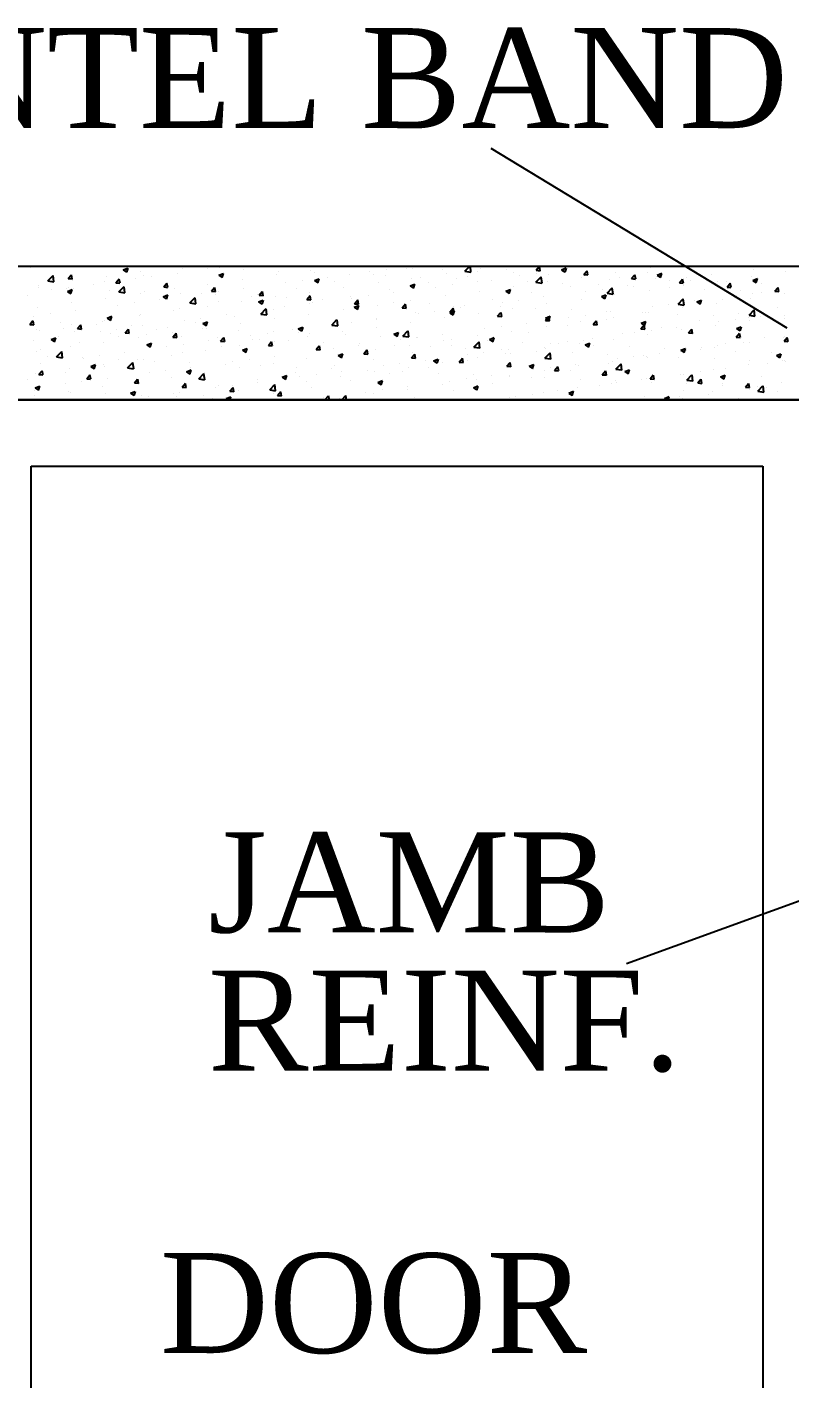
# Model space of a CAD drawing. Header units: metres. Extents: x 605 to 716, y 216 to 296.
# Drawn here: x 621.368 to 622.98, y 226.434 to 229.289 of the extents above; entities that cross this region are included whole.
import ezdxf

# ---------------------------------------------------------------- set-up
doc = ezdxf.new("R2010")
doc.units = ezdxf.units.M
doc.layers.add('1', color=1, linetype='Continuous')
doc.styles.add('ROMANTIC', font='romantic.ttf', dxfattribs={"width": 0.8})

# ---------------------------------------------------------------- blocks, each defined once
blk = doc.blocks.new('A$C1A3C141D')
at = {"color": 0}
for p, q in [((195.88, 168.01), (226.85, 149.21)), ((299.08, 155.63), (73.05, 155.63)), ((299.08, 141.71), (73.05, 141.71)), ((140.83, 141.71), (231.3, 141.71)), ((147.79, 134.75), (224.34, 134.75)), ((147.79, -46.21), (147.79, 134.75)), ((224.34, 134.75), (224.34, -46.21)), ((210.08, 82.76), (235.13, 91.85))]:
    blk.add_line(p, q, dxfattribs=at)
at = {"color": 2}
for p, q in [((147.76, 155.63), (147.79, 155.61)), ((147.8, 155.6), (147.8, 155.63)), ((157.44, 155.29), (157.93, 155.47)), ((162.56, 155.61), (162.56, 155.61)), ((167.47, 155.51), (167.47, 155.51)), ((183.38, 155.6), (183.38, 155.6)), ((193.19, 155.15), (193.65, 155.63)), ((193.64, 155.63), (193.64, 155.63)), ((193.65, 155.62), (193.66, 155.63)), ((193.82, 155.05), (193.76, 155.63)), ((200.64, 155.24), (200.96, 155.63)), ((201.06, 155.2), (200.99, 155.63)), ((203.3, 155.3), (203.79, 155.49)), ((203.66, 155.06), (203.8, 155.48)), ((212.55, 155.5), (212.55, 155.5)), ((225.14, 155.59), (225.14, 155.59)), ((149.55, 154.13), (150.09, 154.69)), ((149.55, 154.13), (150.17, 154.03)), ((150.18, 154.03), (150.1, 154.69)), ((151.68, 154.37), (152.02, 154.77)), ((151.68, 154.37), (152.1, 154.34)), ((152.11, 154.33), (152.03, 154.77)), ((152.16, 154.19), (152.16, 154.19)), ((155.67, 154.64), (155.67, 154.64)), ((156.68, 153.94), (157.01, 154.34)), ((157.1, 153.89), (157.02, 154.33)), ((157.44, 155.29), (157.79, 155.05)), ((157.8, 155.05), (157.94, 155.47)), ((158.7, 154.36), (158.7, 154.36)), ((159.29, 155.16), (159.29, 155.16)), ((159.58, 154.73), (159.58, 154.73)), ((160.44, 154.59), (160.44, 154.59)), ((163.07, 154.94), (163.07, 154.94)), ((163.64, 155.42), (163.64, 155.42)), ((166.27, 155.45), (166.27, 155.45)), ((167.45, 154.73), (167.93, 154.92)), ((167.45, 154.73), (167.79, 154.5)), ((167.8, 154.49), (167.94, 154.91)), ((169.9, 154.3), (169.9, 154.3)), ((169.99, 155.29), (169.99, 155.29)), ((173.48, 154.79), (173.48, 154.79)), ((173.7, 155.14), (173.7, 155.14)), ((176.16, 154.15), (176.16, 154.15)), ((176.99, 155.24), (176.99, 155.24)), ((177.42, 154.98), (177.42, 154.98)), ((177.45, 154.17), (177.94, 154.36)), ((177.45, 154.17), (177.79, 153.94)), ((177.8, 153.93), (177.94, 154.35)), ((178.79, 154.5), (178.79, 154.5)), ((179.59, 154.06), (179.59, 154.06)), ((181.14, 154.82), (181.14, 154.82)), ((183.19, 155.08), (183.19, 155.08)), ((183.65, 154.75), (183.65, 154.75)), ((184.85, 154.67), (184.85, 154.67)), ((184.93, 155.31), (184.93, 155.31)), ((187.1, 155.44), (187.1, 155.44)), ((187.61, 154.38), (187.61, 154.38)), ((187.7, 155.45), (187.7, 155.45)), ((188.57, 154.51), (188.57, 154.51)), ((190.81, 155.29), (190.81, 155.29)), ((191.23, 154.9), (191.23, 154.9)), ((192.28, 154.35), (192.28, 154.35)), ((193.19, 155.15), (193.81, 155.05)), ((193.43, 154.62), (193.43, 154.62)), ((194.51, 154.07), (194.51, 154.07)), ((194.53, 155.13), (194.53, 155.13)), ((194.8, 155.39), (194.8, 155.39)), ((196, 154.2), (196, 154.2)), ((197.49, 155.31), (197.49, 155.31)), ((198.24, 154.97), (198.24, 154.97)), ((198.9, 154.65), (198.9, 154.65)), ((200.62, 154), (201.17, 154.56)), ((200.64, 155.24), (201.06, 155.2)), ((200.65, 154.87), (200.65, 154.87)), ((201.25, 153.89), (201.17, 154.55)), ((201.96, 154.82), (201.96, 154.82)), ((203.28, 155.22), (203.28, 155.22)), ((203.3, 155.3), (203.65, 155.07)), ((205.42, 154.53), (205.42, 154.53)), ((205.63, 154.8), (205.97, 155.2)), ((205.63, 154.8), (206.05, 154.77)), ((205.68, 154.66), (205.68, 154.66)), ((206.06, 154.76), (205.98, 155.2)), ((208.27, 154.27), (208.27, 154.27)), ((208.94, 154.97), (208.94, 154.97)), ((209.39, 154.5), (209.39, 154.5)), ((210.62, 154.37), (210.96, 154.77)), ((210.62, 154.37), (211.04, 154.33)), ((211.05, 154.32), (210.97, 154.76)), ((212.32, 154.97), (212.32, 154.97)), ((213.11, 154.35), (213.11, 154.35)), ((213.3, 154.74), (213.79, 154.93)), ((213.3, 154.74), (213.65, 154.51)), ((213.66, 154.5), (213.8, 154.92)), ((214.62, 154.21), (214.62, 154.21)), ((215.62, 153.93), (215.95, 154.33)), ((216.04, 153.89), (215.96, 154.32)), ((216.36, 154.44), (216.36, 154.44)), ((216.82, 154.19), (216.82, 154.19)), ((219, 154.79), (219, 154.79)), ((219.56, 154.12), (219.56, 154.12)), ((223.17, 154.64), (223.17, 154.64)), ((223.31, 154.19), (223.79, 154.37)), ((223.31, 154.19), (223.65, 153.95)), ((223.39, 155.37), (223.39, 155.37)), ((223.66, 153.95), (223.8, 154.37)), ((226.74, 155.13), (226.74, 155.13)), ((148.56, 153.48), (148.56, 153.48)), ((148.58, 153.7), (148.58, 153.7)), ((149.92, 153.2), (149.92, 153.2)), ((151.46, 153.33), (151.46, 153.33)), ((151.6, 153.04), (152.08, 153.23)), ((151.6, 153.04), (151.94, 152.81)), ((151.66, 153.43), (151.66, 153.43)), ((151.95, 152.8), (152.09, 153.22)), ((152.28, 153.32), (152.28, 153.32)), ((154.3, 153.78), (154.3, 153.78)), ((155.52, 154.03), (155.52, 154.03)), ((155.99, 153.16), (155.99, 153.16)), ((156.68, 153.94), (157.09, 153.9)), ((156.98, 152.98), (157.52, 153.54)), ((156.98, 152.98), (157.6, 152.88)), ((157.61, 152.87), (157.53, 153.53)), ((159.2, 152.84), (159.2, 152.84)), ((159.71, 153.01), (159.71, 153.01)), ((161.6, 152.48), (162.09, 152.67)), ((161.67, 153.5), (162, 153.9)), ((161.67, 153.5), (162.08, 153.46)), ((161.95, 152.24), (162.09, 152.66)), ((162.09, 153.46), (162.01, 153.89)), ((162.77, 153.33), (162.77, 153.33)), ((163.42, 152.85), (163.42, 152.85)), ((165.64, 152.77), (165.64, 152.77)), ((166.29, 153.78), (166.29, 153.78)), ((166.66, 153.06), (167, 153.46)), ((166.66, 153.06), (167.08, 153.03)), ((167.09, 153.02), (167.01, 153.46)), ((167.14, 152.69), (167.14, 152.69)), ((167.38, 153), (167.38, 153)), ((170.02, 153.35), (170.02, 153.35)), ((171.47, 152.66), (171.47, 152.66)), ((171.65, 152.63), (171.99, 153.03)), ((172.08, 152.58), (172, 153.02)), ((174.41, 153.92), (174.41, 153.92)), ((175.53, 153.36), (175.53, 153.36)), ((176.91, 152.92), (176.91, 152.92)), ((180.52, 153.44), (180.52, 153.44)), ((184.1, 153.93), (184.1, 153.93)), ((185.31, 153.22), (185.31, 153.22)), ((185.73, 152.91), (185.73, 152.91)), ((187.45, 153.61), (187.94, 153.8)), ((187.45, 153.61), (187.8, 153.38)), ((187.81, 153.37), (187.95, 153.79)), ((189.37, 153.92), (189.37, 153.92)), ((190.13, 153.49), (190.13, 153.49)), ((191.87, 153.72), (191.87, 153.72)), ((194.72, 153.07), (194.72, 153.07)), ((197.45, 153.06), (197.94, 153.24)), ((197.45, 153.06), (197.8, 152.82)), ((197.81, 152.82), (197.95, 153.24)), ((198.23, 153.52), (198.23, 153.52)), ((199.71, 154.04), (199.71, 154.04)), ((200.15, 152.88), (200.15, 152.88)), ((200.62, 154), (201.24, 153.9)), ((201.85, 154.04), (201.85, 154.04)), ((203.43, 153.88), (203.43, 153.88)), ((204.21, 153.58), (204.21, 153.58)), ((205.85, 153.06), (205.85, 153.06)), ((207.14, 153.72), (207.14, 153.72)), ((207.46, 152.5), (207.94, 152.69)), ((207.59, 153.28), (207.59, 153.28)), ((207.81, 152.26), (207.95, 152.68)), ((208.05, 152.85), (208.59, 153.41)), ((208.05, 152.85), (208.67, 152.75)), ((208.68, 152.74), (208.6, 153.4)), ((208.85, 152.66), (208.85, 152.66)), ((210.22, 153.63), (210.22, 153.63)), ((210.86, 153.57), (210.86, 153.57)), ((212.47, 153.18), (212.47, 153.18)), ((214.57, 153.41), (214.57, 153.41)), ((215.62, 153.93), (216.03, 153.89)), ((216.04, 153.67), (216.04, 153.67)), ((218.29, 153.25), (218.29, 153.25)), ((220.54, 154.03), (220.54, 154.03)), ((220.61, 153.49), (220.94, 153.89)), ((220.61, 153.49), (221.02, 153.46)), ((221.03, 153.45), (220.95, 153.89)), ((222, 153.1), (222, 153.1)), ((223.31, 152.85), (223.31, 152.85)), ((224.21, 152.91), (224.21, 152.91)), ((224.25, 153.87), (224.25, 153.87)), ((225.6, 153.06), (225.94, 153.46)), ((225.6, 153.06), (226.02, 153.02)), ((225.72, 152.94), (225.72, 152.94)), ((226.02, 153.01), (225.94, 153.45)), ((225.94, 153.2), (225.94, 153.2)), ((226.66, 152.81), (226.66, 152.81)), ((147.4, 152.63), (147.4, 152.63)), ((148.5, 151.39), (148.5, 151.39)), ((152.07, 151.88), (152.07, 151.88)), ((155.59, 152.32), (155.59, 152.32)), ((156.87, 151.61), (156.87, 151.61)), ((158.61, 151.84), (158.61, 151.84)), ((161.24, 152.19), (161.24, 152.19)), ((161.6, 152.48), (161.94, 152.25)), ((163.35, 151.27), (163.35, 151.27)), ((164.41, 151.83), (164.95, 152.39)), ((164.41, 151.83), (165.03, 151.73)), ((165.03, 151.72), (164.96, 152.38)), ((166.21, 151.46), (166.21, 151.46)), ((167.41, 151.97), (167.41, 151.97)), ((169.82, 151.98), (169.82, 151.98)), ((170.85, 152.53), (170.85, 152.53)), ((171.6, 151.93), (172.09, 152.11)), ((171.6, 151.93), (171.95, 151.69)), ((171.65, 152.63), (172.07, 152.59)), ((171.83, 150.67), (172.38, 151.24)), ((171.96, 151.69), (172.1, 152.11)), ((172.46, 150.57), (172.38, 151.23)), ((173.39, 152.47), (173.39, 152.47)), ((174.32, 151.41), (174.32, 151.41)), ((174.57, 152.38), (174.57, 152.38)), ((176.65, 152.19), (176.98, 152.59)), ((176.65, 152.19), (177.06, 152.15)), ((176.96, 151.76), (176.96, 151.76)), ((177.07, 152.15), (176.99, 152.58)), ((177.2, 151.83), (177.2, 151.83)), ((178.28, 152.22), (178.28, 152.22)), ((181.25, 152.53), (181.25, 152.53)), ((181.36, 152.33), (181.36, 152.33)), ((181.6, 151.37), (182.09, 151.56)), ((181.6, 151.37), (181.95, 151.14)), ((181.64, 151.75), (181.97, 152.15)), ((181.64, 151.75), (182.05, 151.72)), ((181.96, 151.13), (182.1, 151.55)), ((182.06, 151.71), (181.98, 152.15)), ((182, 152.06), (182, 152.06)), ((183.1, 152.56), (183.1, 152.56)), ((184.01, 151.61), (184.01, 151.61)), ((185.71, 151.91), (185.71, 151.91)), ((186.63, 151.32), (186.96, 151.72)), ((186.63, 151.32), (187.05, 151.28)), ((187.05, 151.27), (186.97, 151.71)), ((187.53, 152.06), (187.53, 152.06)), ((189.43, 151.75), (189.43, 151.75)), ((191.14, 152.58), (191.14, 152.58)), ((191.62, 150.88), (191.96, 151.28)), ((192.05, 150.84), (191.97, 151.27)), ((192.03, 151.49), (192.03, 151.49)), ((192.68, 151.32), (192.68, 151.32)), ((193.14, 151.59), (193.14, 151.59)), ((196.09, 152.18), (196.09, 152.18)), ((196.86, 151.44), (196.86, 151.44)), ((197.07, 151.9), (197.07, 151.9)), ((198.81, 152.13), (198.81, 152.13)), ((200.58, 151.28), (200.58, 151.28)), ((201.45, 152.48), (201.45, 152.48)), ((201.76, 151.72), (201.76, 151.72)), ((205.34, 152.21), (205.34, 152.21)), ((207.46, 152.5), (207.8, 152.27)), ((212.79, 151.47), (212.79, 151.47)), ((214.53, 151.69), (214.53, 151.69)), ((215.48, 151.69), (216.02, 152.26)), ((215.48, 151.69), (216.1, 151.6)), ((215.96, 151.35), (215.96, 151.35)), ((216.11, 151.59), (216.03, 152.25)), ((216.1, 151.51), (216.1, 151.51)), ((217.17, 152.04), (217.17, 152.04)), ((217.46, 151.94), (217.94, 152.13)), ((217.46, 151.94), (217.8, 151.71)), ((217.81, 151.7), (217.95, 152.12)), ((219.47, 151.8), (219.47, 151.8)), ((220.16, 152.21), (220.16, 152.21)), ((221.56, 152.62), (221.56, 152.62)), ((223.09, 152.32), (223.09, 152.32)), ((225.88, 151.38), (225.88, 151.38)), ((147.66, 149.58), (147.99, 149.98)), ((148.08, 149.53), (148, 149.97)), ((148.09, 150.46), (148.09, 150.46)), ((149.83, 150.69), (149.83, 150.69)), ((152.47, 151.04), (152.47, 151.04)), ((155.23, 149.88), (155.23, 149.88)), ((155.5, 150), (155.5, 150)), ((155.75, 150.24), (156.24, 150.43)), ((155.75, 150.24), (156.1, 150.01)), ((156.11, 150), (156.25, 150.42)), ((159.12, 150.53), (159.12, 150.53)), ((159.29, 150.57), (159.29, 150.57)), ((162.69, 151.02), (162.69, 151.02)), ((163.81, 150.02), (163.81, 150.02)), ((165.55, 150.25), (165.55, 150.25)), ((165.75, 149.68), (166.24, 149.87)), ((166.11, 149.44), (166.25, 149.86)), ((168.19, 150.6), (168.19, 150.6)), ((169.08, 150.44), (169.08, 150.44)), ((171.83, 150.67), (172.45, 150.58)), ((172.58, 151.18), (172.58, 151.18)), ((173.14, 151.13), (173.14, 151.13)), ((173.31, 150.16), (173.31, 150.16)), ((176.82, 150.6), (176.82, 150.6)), ((179.26, 149.52), (179.8, 150.09)), ((179.89, 149.42), (179.81, 150.08)), ((180.44, 151.12), (180.44, 151.12)), ((181.27, 149.82), (181.27, 149.82)), ((183.9, 150.17), (183.9, 150.17)), ((183.91, 150.09), (183.91, 150.09)), ((187.97, 150.79), (187.97, 150.79)), ((188.3, 150.75), (188.3, 150.75)), ((190.04, 150.97), (190.04, 150.97)), ((191.06, 150.26), (191.06, 150.26)), ((191.61, 150.81), (192.09, 151)), ((191.61, 150.81), (191.95, 150.58)), ((191.62, 150.88), (192.04, 150.84)), ((191.96, 150.57), (192.1, 150.99)), ((194.63, 150.75), (194.63, 150.75)), ((196.61, 150.44), (196.95, 150.84)), ((196.61, 150.44), (197.03, 150.41)), ((197.04, 150.4), (196.96, 150.84)), ((198.15, 151.2), (198.15, 151.2)), ((201.61, 150.25), (202.09, 150.44)), ((201.61, 150.01), (201.94, 150.41)), ((201.61, 150.25), (201.95, 150.02)), ((201.61, 150.01), (202.02, 149.97)), ((202.03, 149.96), (201.95, 150.4)), ((201.96, 150.01), (202.1, 150.43)), ((204.02, 150.31), (204.02, 150.31)), ((204.29, 151.12), (204.29, 151.12)), ((205.25, 149.9), (205.25, 149.9)), ((205.76, 150.54), (205.76, 150.54)), ((206.6, 149.57), (206.93, 149.97)), ((207.02, 149.53), (206.94, 149.96)), ((207.98, 150.12), (207.98, 150.12)), ((208.01, 150.96), (208.01, 150.96)), ((208.39, 150.89), (208.39, 150.89)), ((208.77, 150.34), (208.77, 150.34)), ((211.61, 149.7), (212.1, 149.88)), ((211.72, 150.81), (211.72, 150.81)), ((211.96, 149.46), (212.11, 149.88)), ((212.04, 150.82), (212.04, 150.82)), ((212.38, 150.86), (212.38, 150.86)), ((215.44, 150.65), (215.44, 150.65)), ((217.76, 149.99), (217.76, 149.99)), ((219.15, 150.49), (219.15, 150.49)), ((219.73, 149.88), (219.73, 149.88)), ((221.47, 150.1), (221.47, 150.1)), ((221.82, 150.68), (221.82, 150.68)), ((222.87, 150.34), (222.87, 150.34)), ((222.91, 150.54), (223.45, 151.11)), ((222.91, 150.54), (223.53, 150.45)), ((223, 150), (223, 150)), ((223.53, 150.44), (223.46, 151.1)), ((224.11, 150.45), (224.11, 150.45)), ((226.57, 150.49), (226.57, 150.49)), ((226.58, 150.18), (226.58, 150.18)), ((147.66, 149.58), (148.07, 149.54)), ((148.41, 149.07), (148.41, 149.07)), ((148.67, 148.98), (148.67, 148.98)), ((150.92, 149.76), (150.92, 149.76)), ((151.17, 149.18), (151.17, 149.18)), ((151.99, 149.56), (151.99, 149.56)), ((152.39, 148.83), (152.39, 148.83)), ((152.65, 149.14), (152.99, 149.54)), ((152.65, 149.14), (153.07, 149.1)), ((153.08, 149.09), (152.99, 149.53)), ((154.64, 149.61), (154.64, 149.61)), ((155.03, 148.87), (155.03, 148.87)), ((156.1, 148.67), (156.1, 148.67)), ((156.78, 149.1), (156.78, 149.1)), ((157.64, 148.7), (157.98, 149.1)), ((157.64, 148.7), (158.06, 148.67)), ((158.07, 148.66), (157.99, 149.09)), ((158.35, 149.45), (158.35, 149.45)), ((159.41, 149.45), (159.41, 149.45)), ((159.82, 148.51), (159.82, 148.51)), ((160.96, 149.04), (160.96, 149.04)), ((162.07, 149.29), (162.07, 149.29)), ((162.61, 148.7), (162.61, 148.7)), ((162.63, 148.26), (162.97, 148.66)), ((163.06, 148.22), (162.98, 148.66)), ((165.02, 149.74), (165.02, 149.74)), ((165.75, 149.68), (166.1, 149.45)), ((165.78, 149.13), (165.78, 149.13)), ((166.12, 149.15), (166.12, 149.15)), ((169.5, 148.98), (169.5, 148.98)), ((169.74, 149.67), (169.74, 149.67)), ((170.75, 148.43), (170.75, 148.43)), ((172.49, 148.66), (172.49, 148.66)), ((173.21, 148.82), (173.21, 148.82)), ((175.13, 149.01), (175.13, 149.01)), ((175.75, 149.12), (176.24, 149.31)), ((175.75, 149.12), (176.1, 148.89)), ((175.79, 148.7), (175.79, 148.7)), ((176.11, 148.88), (176.25, 149.3)), ((176.93, 148.66), (176.93, 148.66)), ((179.26, 149.52), (179.88, 149.43)), ((179.52, 149.59), (179.52, 149.59)), ((179.85, 149.4), (179.85, 149.4)), ((180.35, 148.81), (180.35, 148.81)), ((180.64, 148.51), (180.64, 148.51)), ((183.93, 149.3), (183.93, 149.3)), ((185.76, 148.57), (186.24, 148.75)), ((185.76, 148.57), (186.1, 148.33)), ((186.11, 148.33), (186.25, 148.75)), ((186.69, 148.37), (187.23, 148.93)), ((187.32, 148.27), (187.24, 148.93)), ((187.44, 149.74), (187.44, 149.74)), ((190.85, 148.58), (190.85, 148.58)), ((194.55, 148.44), (194.55, 148.44)), ((195.24, 149.16), (195.24, 149.16)), ((196.98, 149.38), (196.98, 149.38)), ((198.06, 148.88), (198.06, 148.88)), ((199.62, 149.73), (199.62, 149.73)), ((199.86, 148.73), (199.86, 148.73)), ((201.68, 149.41), (201.68, 149.41)), ((203.92, 149.42), (203.92, 149.42)), ((206.6, 149.57), (207.01, 149.53)), ((209.65, 148.59), (209.65, 148.59)), ((210.96, 148.72), (210.96, 148.72)), ((211.59, 149.13), (211.93, 149.53)), ((211.59, 149.13), (212.01, 149.1)), ((211.61, 149.7), (211.96, 149.46)), ((212.01, 149.09), (211.93, 149.53)), ((212.3, 148.55), (212.3, 148.55)), ((212.7, 148.95), (212.7, 148.95)), ((213.7, 149.29), (213.7, 149.29)), ((215.34, 149.3), (215.34, 149.3)), ((215.87, 149.04), (215.87, 149.04)), ((216.58, 148.7), (216.92, 149.1)), ((216.58, 148.7), (217, 148.66)), ((217.01, 148.65), (216.93, 149.09)), ((219.39, 149.48), (219.39, 149.48)), ((221.57, 148.26), (221.91, 148.66)), ((221.61, 149.14), (222.1, 149.33)), ((221.61, 149.14), (221.96, 148.91)), ((222, 148.22), (221.92, 148.65)), ((221.97, 148.9), (222.11, 149.32)), ((148, 147.94), (148, 147.94)), ((149.9, 147.99), (150.39, 148.18)), ((149.9, 147.99), (150.25, 147.76)), ((150.26, 147.75), (150.4, 148.17)), ((150.64, 148.29), (150.64, 148.29)), ((151.9, 147.24), (151.9, 147.24)), ((152.84, 147.65), (152.84, 147.65)), ((155.42, 147.69), (155.42, 147.69)), ((156.9, 148.35), (156.9, 148.35)), ((159.03, 148.21), (159.03, 148.21)), ((159.9, 147.44), (160.39, 147.62)), ((159.9, 147.44), (160.25, 147.2)), ((160.26, 147.2), (160.4, 147.62)), ((161.98, 147.28), (161.98, 147.28)), ((162.63, 148.26), (163.05, 148.23)), ((163.53, 148.36), (163.53, 148.36)), ((163.72, 147.51), (163.72, 147.51)), ((166.36, 147.86), (166.36, 147.86)), ((167.25, 148.2), (167.25, 148.2)), ((167.63, 147.83), (167.96, 148.23)), ((167.63, 147.83), (168.04, 147.79)), ((167.68, 147.31), (167.68, 147.31)), ((168.05, 147.78), (167.97, 148.22)), ((169.65, 147.35), (169.65, 147.35)), ((169.91, 146.88), (170.39, 147.07)), ((170.26, 146.64), (170.4, 147.06)), ((170.96, 148.04), (170.96, 148.04)), ((171.74, 148), (171.74, 148)), ((172.62, 147.39), (172.95, 147.79)), ((172.62, 147.39), (173.03, 147.36)), ((173.04, 147.35), (172.96, 147.78)), ((173.22, 147.84), (173.22, 147.84)), ((174.68, 147.89), (174.68, 147.89)), ((176.74, 148.29), (176.74, 148.29)), ((177.61, 146.95), (177.95, 147.35)), ((178.04, 146.91), (177.96, 147.35)), ((178.4, 147.73), (178.4, 147.73)), ((179.44, 147.07), (179.44, 147.07)), ((182.07, 147.42), (182.07, 147.42)), ((182.11, 147.57), (182.11, 147.57)), ((184.36, 148.35), (184.36, 148.35)), ((185.83, 147.42), (185.83, 147.42)), ((186.47, 148), (186.47, 148)), ((186.69, 148.37), (187.31, 148.27)), ((187.36, 147.43), (187.36, 147.43)), ((188.07, 148.19), (188.07, 148.19)), ((188.21, 148.23), (188.21, 148.23)), ((189.54, 147.26), (189.54, 147.26)), ((190.97, 147.95), (190.97, 147.95)), ((191.74, 147.33), (191.74, 147.33)), ((191.79, 148.04), (191.79, 148.04)), ((193.26, 147.1), (193.26, 147.1)), ((194.12, 147.22), (194.66, 147.78)), ((194.12, 147.22), (194.74, 147.12)), ((194.75, 147.11), (194.67, 147.77)), ((195.5, 147.88), (195.5, 147.88)), ((195.76, 148.01), (196.25, 148.2)), ((195.76, 148.01), (196.11, 147.78)), ((195.8, 148.03), (195.8, 148.03)), ((196.11, 147.77), (196.26, 148.19)), ((199.22, 147.72), (199.22, 147.72)), ((201.53, 147.2), (201.53, 147.2)), ((201.59, 147.09), (201.59, 147.09)), ((202.18, 147.57), (202.18, 147.57)), ((202.94, 147.57), (202.94, 147.57)), ((203.93, 147.79), (203.93, 147.79)), ((205.17, 147.58), (205.17, 147.58)), ((205.59, 147.89), (205.59, 147.89)), ((205.76, 147.45), (206.25, 147.64)), ((205.76, 147.45), (206.11, 147.22)), ((206.12, 147.21), (206.26, 147.63)), ((206.56, 148.14), (206.56, 148.14)), ((206.65, 147.41), (206.65, 147.41)), ((208.68, 148.02), (208.68, 148.02)), ((210.37, 147.25), (210.37, 147.25)), ((214.08, 147.09), (214.08, 147.09)), ((215.76, 146.9), (216.25, 147.08)), ((216.12, 146.65), (216.26, 147.07)), ((217.9, 147.13), (217.9, 147.13)), ((219.3, 147.16), (219.3, 147.16)), ((219.64, 147.36), (219.64, 147.36)), ((220.42, 147.55), (220.42, 147.55)), ((221.57, 148.26), (221.99, 148.22)), ((222.28, 147.71), (222.28, 147.71)), ((222.92, 147.69), (222.92, 147.69)), ((224.48, 148.25), (224.48, 148.25)), ((226.49, 148.18), (226.49, 148.18)), ((226.57, 147.82), (226.9, 148.22)), ((226.57, 147.82), (226.98, 147.79)), ((226.67, 148.29), (226.67, 148.29)), ((226.99, 147.78), (226.91, 148.21)), ((148.33, 146.75), (148.33, 146.75)), ((148.78, 146.95), (148.78, 146.95)), ((149.54, 146.23), (149.54, 146.23)), ((150.47, 146.2), (151.02, 146.76)), ((150.47, 146.2), (151.09, 146.1)), ((151.1, 146.09), (151.02, 146.76)), ((153.2, 146.12), (153.2, 146.12)), ((153.25, 146.07), (153.25, 146.07)), ((154.95, 146.35), (154.95, 146.35)), ((156.97, 145.91), (156.97, 145.91)), ((157.58, 146.7), (157.58, 146.7)), ((157.9, 145.05), (158.44, 145.61)), ((158.53, 144.94), (158.45, 145.6)), ((158.95, 145.89), (158.95, 145.89)), ((159.56, 145.91), (159.56, 145.91)), ((160.68, 145.75), (160.68, 145.75)), ((162.52, 146.38), (162.52, 146.38)), ((163.62, 146.61), (163.62, 146.61)), ((164.4, 145.6), (164.4, 145.6)), ((166.04, 146.83), (166.04, 146.83)), ((168.92, 145.69), (168.92, 145.69)), ((169.91, 146.88), (170.25, 146.65)), ((170.66, 145.92), (170.66, 145.92)), ((173.3, 146.27), (173.3, 146.27)), ((176.66, 145.97), (176.66, 145.97)), ((177.61, 146.95), (178.03, 146.92)), ((177.69, 146.84), (177.69, 146.84)), ((179.91, 146.32), (180.4, 146.51)), ((179.91, 146.32), (180.26, 146.09)), ((180.26, 146.08), (180.41, 146.5)), ((180.27, 146.49), (180.27, 146.49)), ((182.6, 146.52), (182.94, 146.92)), ((182.6, 146.52), (183.02, 146.48)), ((183.03, 146.47), (182.95, 146.91)), ((183.62, 145.94), (183.62, 145.94)), ((183.84, 146.98), (183.84, 146.98)), ((187.59, 146.08), (187.93, 146.48)), ((187.59, 146.08), (188.01, 146.04)), ((187.68, 146.64), (187.68, 146.64)), ((188.02, 146.04), (187.94, 146.47)), ((189.02, 145.83), (189.02, 145.83)), ((189.91, 145.77), (190.4, 145.95)), ((189.91, 145.77), (190.26, 145.53)), ((190.27, 145.52), (190.41, 145.94)), ((190.89, 145.63), (190.89, 145.63)), ((192.59, 145.64), (192.92, 146.04)), ((192.59, 145.64), (193, 145.61)), ((193.01, 145.6), (192.93, 146.04)), ((193.41, 146.41), (193.41, 146.41)), ((193.41, 145.8), (193.41, 145.8)), ((194.46, 146.12), (194.46, 146.12)), ((195.15, 146.64), (195.15, 146.64)), ((196.97, 146.94), (196.97, 146.94)), ((197.47, 146.5), (197.47, 146.5)), ((197.58, 145.21), (197.91, 145.61)), ((197.79, 146.99), (197.79, 146.99)), ((198, 145.16), (197.92, 145.6)), ((197.98, 146.57), (197.98, 146.57)), ((200.69, 146.79), (200.69, 146.79)), ((201.55, 146.07), (202.09, 146.63)), ((201.55, 146.07), (202.16, 145.97)), ((202.17, 145.96), (202.1, 146.62)), ((204.4, 146.63), (204.4, 146.63)), ((208.12, 146.47), (208.12, 146.47)), ((208.6, 145.71), (208.6, 145.71)), ((209.13, 145.98), (209.13, 145.98)), ((210.87, 146.2), (210.87, 146.2)), ((211.83, 146.32), (211.83, 146.32)), ((212.21, 146.23), (212.21, 146.23)), ((212.3, 146.16), (212.3, 146.16)), ((213.51, 146.55), (213.51, 146.55)), ((215.55, 146.16), (215.55, 146.16)), ((215.76, 146.9), (216.11, 146.66)), ((215.79, 146.72), (215.79, 146.72)), ((216.36, 146.85), (216.36, 146.85)), ((217.8, 146.94), (217.8, 146.94)), ((219.26, 146), (219.26, 146)), ((221.51, 146.78), (221.51, 146.78)), ((222.98, 145.85), (222.98, 145.85)), ((225.23, 146.62), (225.23, 146.62)), ((225.77, 146.34), (226.25, 146.52)), ((225.77, 146.34), (226.11, 146.1)), ((226.12, 146.1), (226.26, 146.52)), ((226.41, 145.86), (226.41, 145.86)), ((226.59, 145.77), (226.59, 145.77)), ((226.69, 145.69), (226.69, 145.69)), ((148.24, 144.44), (148.24, 144.44)), ((148.62, 144.34), (148.96, 144.74)), ((148.62, 144.34), (149.04, 144.3)), ((148.81, 145.55), (148.81, 145.55)), ((149.05, 144.3), (148.97, 144.73)), ((151.44, 144.52), (151.44, 144.52)), ((151.82, 144.93), (151.82, 144.93)), ((153.62, 143.9), (153.95, 144.3)), ((154.04, 143.86), (153.96, 144.3)), ((154.06, 145.19), (154.54, 145.38)), ((154.06, 145.19), (154.4, 144.96)), ((154.41, 144.95), (154.55, 145.37)), ((155.33, 145.37), (155.33, 145.37)), ((155.5, 145.22), (155.5, 145.22)), ((157.9, 145.05), (158.52, 144.95)), ((160.15, 144.53), (160.15, 144.53)), ((161.89, 144.76), (161.89, 144.76)), ((164.06, 144.64), (164.55, 144.82)), ((164.06, 144.64), (164.41, 144.4)), ((164.41, 144.39), (164.56, 144.81)), ((164.52, 145.11), (164.52, 145.11)), ((165.33, 143.89), (165.87, 144.46)), ((165.96, 143.79), (165.88, 144.45)), ((165.95, 144.51), (165.95, 144.51)), ((168.11, 145.44), (168.11, 145.44)), ((169.57, 145.03), (169.57, 145.03)), ((171.83, 145.28), (171.83, 145.28)), ((173.14, 145.52), (173.14, 145.52)), ((174.06, 144.08), (174.55, 144.26)), ((174.42, 143.84), (174.56, 144.26)), ((175.51, 144.55), (175.51, 144.55)), ((175.54, 145.13), (175.54, 145.13)), ((177.61, 144.33), (177.61, 144.33)), ((179.26, 144.97), (179.26, 144.97)), ((179.57, 145.24), (179.57, 145.24)), ((180.19, 144.17), (180.19, 144.17)), ((180.24, 144.68), (180.24, 144.68)), ((182.97, 144.81), (182.97, 144.81)), ((183.76, 144.66), (183.76, 144.66)), ((184.64, 145.25), (184.64, 145.25)), ((185.29, 144.41), (185.29, 144.41)), ((186.38, 145.48), (186.38, 145.48)), ((186.69, 144.66), (186.69, 144.66)), ((187.27, 145.11), (187.27, 145.11)), ((189.35, 145.11), (189.35, 145.11)), ((190.4, 144.5), (190.4, 144.5)), ((194.12, 144.34), (194.12, 144.34)), ((195.96, 144.24), (195.96, 144.24)), ((197.58, 145.21), (198, 145.17)), ((197.84, 144.18), (197.84, 144.18)), ((197.89, 144.25), (197.89, 144.25)), ((199.91, 145.21), (200.4, 145.39)), ((199.91, 145.21), (200.26, 144.97)), ((200.27, 144.97), (200.41, 145.39)), ((200.35, 144.82), (200.35, 144.82)), ((201.51, 144.77), (201.51, 144.77)), ((202.1, 145.05), (202.1, 145.05)), ((202.57, 144.77), (202.91, 145.17)), ((202.57, 144.77), (202.99, 144.73)), ((203, 144.73), (202.92, 145.16)), ((204.19, 144.76), (204.19, 144.76)), ((204.73, 145.4), (204.73, 145.4)), ((205.08, 145.26), (205.08, 145.26)), ((207.56, 144.33), (207.9, 144.73)), ((207.56, 144.33), (207.98, 144.3)), ((207.99, 144.29), (207.91, 144.73)), ((208.25, 145.46), (208.25, 145.46)), ((208.97, 144.91), (209.52, 145.48)), ((208.97, 144.91), (209.59, 144.82)), ((209.6, 144.81), (209.52, 145.47)), ((209.92, 144.65), (210.4, 144.84)), ((209.92, 144.65), (210.26, 144.42)), ((210.27, 144.41), (210.41, 144.83)), ((212.56, 143.9), (212.89, 144.3)), ((212.98, 143.85), (212.9, 144.29)), ((215.7, 144.4), (215.7, 144.4)), ((216.07, 144.39), (216.07, 144.39)), ((216.4, 143.76), (216.94, 144.33)), ((217.03, 143.66), (216.95, 144.32)), ((217.81, 144.61), (217.81, 144.61)), ((219.22, 144.85), (219.22, 144.85)), ((219.92, 144.09), (220.41, 144.28)), ((220.27, 143.85), (220.41, 144.27)), ((220.45, 144.96), (220.45, 144.96)), ((222.83, 145.37), (222.83, 145.37)), ((224.84, 145.54), (224.84, 145.54)), ((147.38, 143.82), (147.38, 143.82)), ((148.21, 142.95), (148.7, 143.13)), ((148.21, 142.95), (148.56, 142.71)), ((148.56, 142.71), (148.71, 143.13)), ((151.37, 143.38), (151.37, 143.38)), ((153.11, 143.61), (153.11, 143.61)), ((153.62, 143.9), (154.03, 143.87)), ((155.25, 143.05), (155.25, 143.05)), ((155.75, 143.96), (155.75, 143.96)), ((158.61, 143.47), (158.94, 143.87)), ((158.61, 143.47), (159.02, 143.43)), ((158.86, 143.58), (158.86, 143.58)), ((159.03, 143.42), (158.95, 143.86)), ((162.44, 144.07), (162.44, 144.07)), ((163.6, 143.03), (163.94, 143.43)), ((163.6, 143.03), (164.02, 142.99)), ((164.02, 142.99), (163.94, 143.42)), ((165.33, 143.89), (165.95, 143.8)), ((167.09, 142.94), (167.09, 142.94)), ((167.39, 143.15), (167.39, 143.15)), ((168.59, 142.59), (168.93, 142.99)), ((168.83, 143.17), (168.83, 143.17)), ((169.02, 142.55), (168.94, 142.99)), ((171.45, 143.85), (171.45, 143.85)), ((171.47, 143.52), (171.47, 143.52)), ((172.76, 142.74), (173.3, 143.31)), ((173.06, 143.21), (173.06, 143.21)), ((173.38, 142.64), (173.31, 143.3)), ((174.06, 144.08), (174.41, 143.84)), ((175.86, 144.1), (175.86, 144.1)), ((176.57, 143.65), (176.57, 143.65)), ((177.17, 143.02), (177.17, 143.02)), ((181.23, 143.71), (181.23, 143.71)), ((184.06, 143.52), (184.55, 143.71)), ((184.06, 143.52), (184.41, 143.29)), ((184.42, 143.28), (184.56, 143.7)), ((187.18, 143.09), (187.18, 143.09)), ((187.19, 142.79), (187.19, 142.79)), ((190.8, 143.31), (190.8, 143.31)), ((191.58, 143.66), (191.58, 143.66)), ((193.32, 143.89), (193.32, 143.89)), ((194.07, 142.96), (194.55, 143.15)), ((194.07, 142.96), (194.41, 142.73)), ((194.38, 143.8), (194.38, 143.8)), ((194.42, 142.72), (194.56, 143.14)), ((196.07, 143.37), (196.07, 143.37)), ((200.13, 144.07), (200.13, 144.07)), ((201.55, 144.03), (201.55, 144.03)), ((205, 142.94), (205, 142.94)), ((205.27, 143.87), (205.27, 143.87)), ((207.3, 143.23), (207.3, 143.23)), ((208.51, 143.39), (208.51, 143.39)), ((208.98, 143.71), (208.98, 143.71)), ((209.04, 143.46), (209.04, 143.46)), ((211.67, 143.81), (211.67, 143.81)), ((212.13, 143.91), (212.13, 143.91)), ((212.56, 143.9), (212.97, 143.86)), ((212.7, 143.56), (212.7, 143.56)), ((216.4, 143.76), (217.02, 143.67)), ((216.41, 143.4), (216.41, 143.4)), ((217.55, 143.46), (217.88, 143.86)), ((217.55, 143.46), (217.96, 143.42)), ((217.97, 143.42), (217.89, 143.85)), ((219.92, 144.09), (220.26, 143.86)), ((220.13, 143.4), (220.13, 143.4)), ((220.13, 143.24), (220.13, 143.24)), ((222.54, 143.02), (222.87, 143.42)), ((222.54, 143.02), (222.96, 142.99)), ((222.75, 143.05), (222.75, 143.05)), ((222.96, 142.98), (222.88, 143.42)), ((223.01, 142.8), (223.01, 142.8)), ((223.83, 142.61), (224.37, 143.17)), ((223.84, 143.09), (223.84, 143.09)), ((224.19, 144.09), (224.19, 144.09)), ((224.46, 142.51), (224.38, 143.17)), ((224.76, 143.02), (224.76, 143.02)), ((226.32, 143.54), (226.32, 143.54)), ((148.16, 142.12), (148.16, 142.12)), ((148.18, 142.67), (148.18, 142.67)), ((149.65, 141.73), (149.65, 141.73)), ((151.73, 142.61), (151.73, 142.61)), ((151.9, 142.51), (151.9, 142.51)), ((155.61, 142.35), (155.61, 142.35)), ((158.21, 142.39), (158.7, 142.58)), ((158.21, 142.39), (158.56, 142.16)), ((158.32, 141.79), (158.32, 141.79)), ((158.57, 142.15), (158.71, 142.57)), ((159.27, 141.76), (159.27, 141.76)), ((159.33, 142.2), (159.33, 142.2)), ((160.06, 142.02), (160.06, 142.02)), ((162.35, 141.75), (162.35, 141.75)), ((162.69, 142.37), (162.69, 142.37)), ((163.04, 142.04), (163.04, 142.04)), ((163.33, 142.46), (163.33, 142.46)), ((165.87, 142.19), (165.87, 142.19)), ((166.76, 141.88), (166.76, 141.88)), ((168.21, 141.83), (168.7, 142.02)), ((168.21, 141.83), (168.4, 141.71)), ((168.59, 142.59), (169.01, 142.56)), ((168.61, 141.71), (168.71, 142.01)), ((169.48, 142.72), (169.48, 142.72)), ((170.47, 141.73), (170.47, 141.73)), ((172.76, 142.74), (173.38, 142.65)), ((173.12, 142.32), (173.12, 142.32)), ((173.58, 142.16), (173.92, 142.56)), ((173.58, 142.16), (174, 142.12)), ((174.01, 142.11), (173.93, 142.55)), ((178.41, 141.93), (178.41, 141.93)), ((178.58, 141.72), (178.91, 142.12)), ((178.58, 141.72), (178.73, 141.71)), ((179, 141.71), (178.92, 142.11)), ((180.1, 141.86), (180.1, 141.86)), ((180.3, 141.71), (180.73, 142.15)), ((180.79, 141.71), (180.74, 142.15)), ((182.81, 142.51), (182.81, 142.51)), ((183.67, 142.35), (183.67, 142.35)), ((184.55, 142.74), (184.55, 142.74)), ((187.95, 141.98), (187.95, 141.98)), ((192.01, 142.67), (192.01, 142.67)), ((197.81, 141.93), (197.81, 141.93)), ((198.52, 142.07), (198.52, 142.07)), ((200.26, 142.3), (200.26, 142.3)), ((201.42, 142.45), (201.42, 142.45)), ((202.9, 142.65), (202.9, 142.65)), ((204.07, 142.41), (204.56, 142.59)), ((204.07, 142.41), (204.41, 142.17)), ((204.42, 142.16), (204.56, 142.59)), ((212.02, 142), (212.02, 142)), ((214.07, 141.85), (214.56, 142.04)), ((214.07, 141.85), (214.28, 141.71)), ((214.46, 141.71), (214.57, 142.03)), ((215.62, 142.09), (215.62, 142.09)), ((215.98, 141.87), (215.98, 141.87)), ((216.08, 142.7), (216.08, 142.7)), ((218.62, 142.22), (218.62, 142.22)), ((219.13, 142.53), (219.13, 142.53)), ((221.8, 141.87), (221.8, 141.87)), ((223.83, 142.61), (224.45, 142.51)), ((225.86, 142.57), (225.86, 142.57))]:
    blk.add_line(p, q, dxfattribs=at)
at = {"color": 4, "style": 'ROMANTIC'}
for s, height, p in [('RCC LINTEL BAND', 10.4399, (87.7, 170.12)), ('JAMB', 10.44, (166.32, 86.03)), ('REINF.', 10.44, (166.32, 71.58)), ('DOOR ', 10.44, (161.29, 42.06))]:
    blk.add_text(s, height=height, dxfattribs=at).set_placement(p)

msp = doc.modelspace()

# ---------------------------------------------------------------- block references
at = {"layer": '1', "color": 0, "xscale": 0.0201984694141399, "yscale": 0.0201984694141399, "zscale": 0.0201984694141399}
msp.add_blockref('A$C1A3C141D', (618.3911, 225.6392), dxfattribs=at)

doc.saveas('drawing.dxf')
